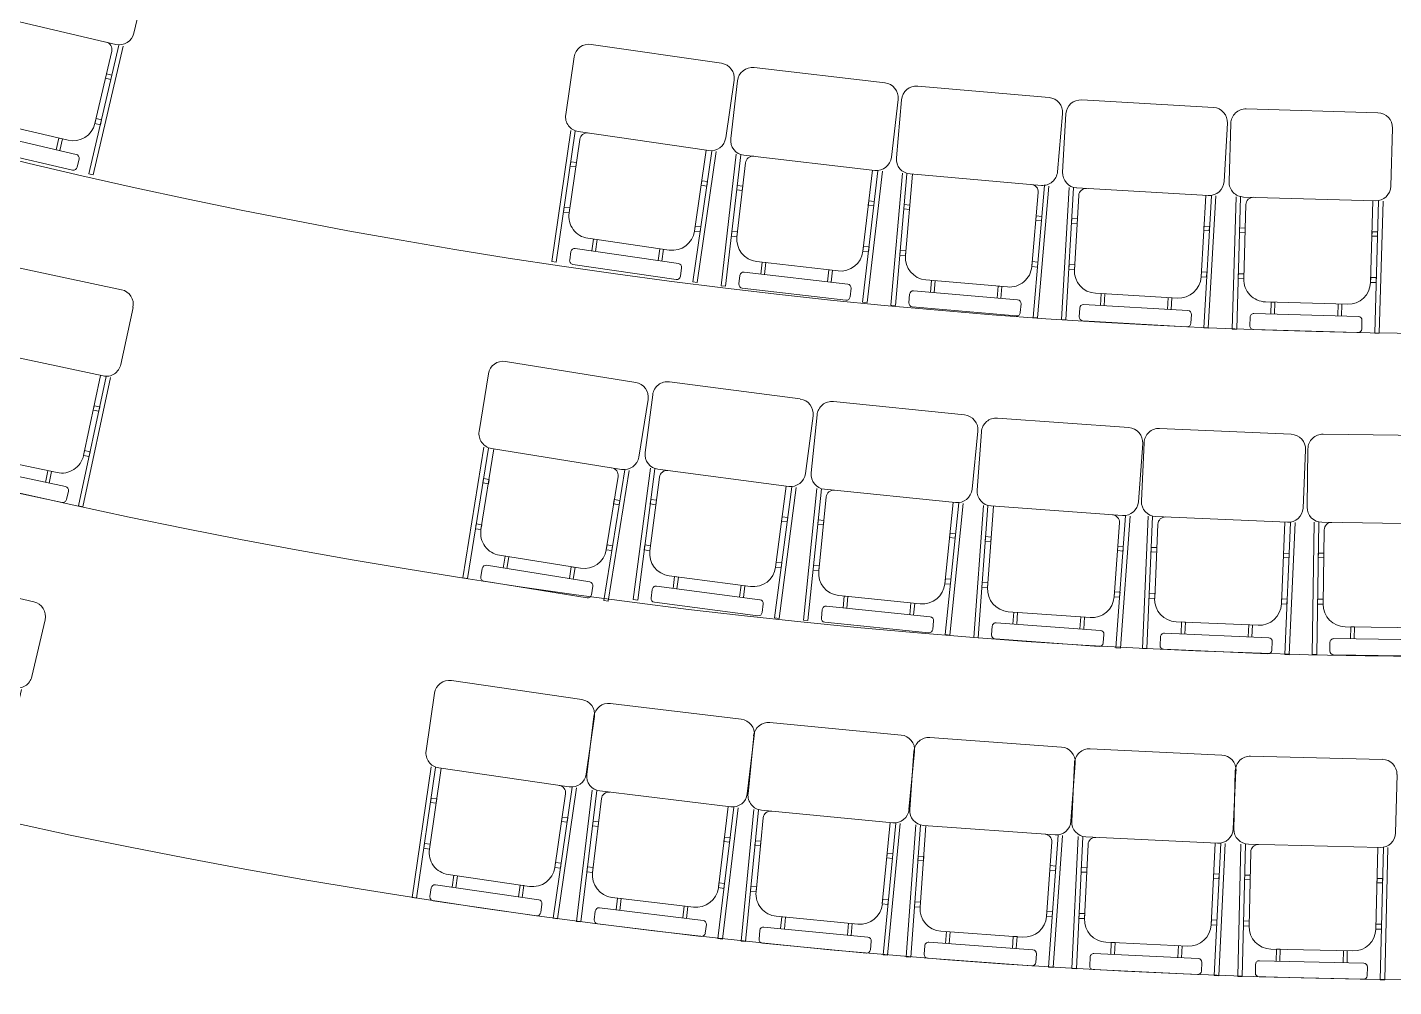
# Model space of a CAD drawing. Header units: millimetres. Extents: x 8275 to 147087, y -297470 to -191881.
# Drawn here: x 40311 to 44958, y -209156 to -205891 of the extents above; entities that cross this region are included whole.
import ezdxf

# ---------------------------------------------------------------- set-up
doc = ezdxf.new("R2010")
doc.units = ezdxf.units.MM
doc.header["$LTSCALE"] = 250
doc.header["$MEASUREMENT"] = 0
doc.layers.add('furniture', color=5, linetype='Continuous', lineweight=15)
doc.layers.add('stairs', color=2, linetype='Continuous', lineweight=5)

# ---------------------------------------------------------------- blocks, each defined once
blk = doc.blocks.new('A$C24EB465D-flat-9-flat-1-flat-35')
at = {"layer": 'furniture', "ltscale": 0.1}
for p, q in [((444.5, -32.4), (-3.7, -19.5)), ((-55.9, -68.8), (-61.6, -267.1)), ((488.1, -283), (493.9, -84.7)), ((-38.2, -318.6), (-51.1, -768.6)), ((-35.9, -769.1), (-22.9, -319.1)), ((-12.3, -319.4), (435.9, -332.3)), ((-4.6, -345), (-11.9, -597.8)), ((427.4, -332.1), (419.4, -610.2)), ((433.4, -782.6), (446.4, -332.6)), ((461.8, -333), (448.8, -783)), ((-26.3, -439.4), (-25.9, -424.4)), ((-7.3, -439.9), (-26.3, -439.4)), ((-6.9, -424.9), (-25.9, -424.4)), ((-7.3, -439.9), (-6.9, -424.9)), ((423.9, -452.4), (424.4, -437.4)), ((423.9, -452.4), (443, -452.9)), ((424.4, -437.4), (443.4, -437.9)), ((443, -452.9), (443.4, -437.9)), ((-30.9, -597.2), (-30.4, -580.2)), ((-11.9, -597.8), (-30.9, -597.2)), ((-11.4, -580.8), (-30.4, -580.2)), ((-11.9, -597.8), (-11.4, -580.8)), ((419.4, -610.2), (419.9, -593.2)), ((419.9, -593.2), (438.9, -593.8)), ((438.4, -610.8), (438.9, -593.8)), ((419.4, -610.2), (438.4, -610.8)), ((62.1, -676.1), (341, -684.2)), ((81.1, -676.7), (79.9, -717.3)), ((81.1, -676.7), (93.9, -677.1)), ((93.9, -677.1), (92.7, -717.7)), ((309.2, -683.3), (308.1, -723.9)), ((322, -683.6), (320.8, -724.3)), ((9.8, -728), (8.9, -757.5)), ((22.9, -715.7), (377.9, -725.9)), ((390.2, -739), (389.4, -768.4)), ((-51.1, -768.6), (-35.9, -769.1)), ((21.3, -770.5), (376.3, -780.8)), ((448.8, -783), (433.4, -782.6))]:
    blk.add_line(p, q, dxfattribs=at)
for centre, radius, start, end in [((-5.1, -70.3, 0), 50.8, 88.3471, 178.3471), ((443.1, -83.2, 0), 50.8, 358.3471, 88.3471), ((-10.9, -268.6, 0), 50.8, 178.3471, 268.3471), ((20.8, -345.7, 0), 25.4, 88.3471, 178.3471), ((437.4, -281.5, 0), 50.8, 268.3471, 358.3471), ((64.3, -600, 0), 76.2, 178.3471, 268.3471), ((343.2, -608, 0), 76.2, 268.3471, 358.3471), ((22.5, -728.4, 0), 12.7, 88.3471, 178.3471), ((377.5, -738.6, 0), 12.7, 358.3471, 88.3471), ((21.6, -757.8, 0), 12.7, 178.3471, 268.3471), ((376.7, -768.1, 0), 12.7, 268.3471, 358.3471)]:
    blk.add_arc(centre, radius, start, end, dxfattribs=at)
blk = doc.blocks.new('A$C24EB465D-flat-9-flat-1-flat-36')
at = {"layer": 'furniture', "ltscale": 0.1}
for p, q in [((443.4, -45.2), (-4.2, -19.4)), ((-57.9, -67.2), (-69.3, -265.2)), ((479.8, -297), (491.2, -98.9)), ((-47.3, -317.4), (-73.3, -766.8)), ((-58, -767.7), (-32.1, -318.3)), ((-21.5, -318.9), (426.1, -344.7)), ((-14.5, -344.7), (-29.1, -597.2)), ((417.6, -344.3), (401.6, -622.1)), ((410.7, -794.8), (436.6, -345.4)), ((452, -346.2), (426, -795.7)), ((-39, -438.5), (-38.2, -423.4)), ((-20, -439.6), (-39, -438.5)), ((-19.1, -424.5), (-38.2, -423.4)), ((-20, -439.6), (-19.1, -424.5)), ((410.7, -464.4), (411.5, -449.4)), ((410.7, -464.4), (429.7, -465.5)), ((411.5, -449.4), (430.6, -450.5)), ((429.7, -465.5), (430.6, -450.5)), ((-48.1, -596.1), (-47.1, -579.1)), ((-29.1, -597.2), (-48.1, -596.1)), ((-28.1, -580.2), (-47.1, -579.1)), ((-29.1, -597.2), (-28.1, -580.2)), ((401.6, -622.1), (402.6, -605.1)), ((401.6, -622.1), (420.6, -623.2)), ((402.6, -605.1), (421.6, -606.2)), ((420.6, -623.2), (421.6, -606.2)), ((42.6, -677.7), (321.1, -693.7)), ((61.5, -678.7), (59.1, -719.4)), ((61.5, -678.7), (74.3, -679.5)), ((74.3, -679.5), (71.9, -720.1)), ((289.4, -691.9), (287, -732.5)), ((302.1, -692.7), (299.8, -733.3)), ((-11.2, -728), (-12.9, -757.4)), ((2.2, -716.1), (356.8, -736.6)), ((-73.3, -766.8), (-58, -767.7)), ((-1, -770.8), (353.6, -791.3)), ((368.7, -750), (367, -779.4)), ((426, -795.7), (410.7, -794.8))]:
    blk.add_line(p, q, dxfattribs=at)
for centre, radius, start, end in [((-7.2, -70.1, 0), 50.8, 86.6923, 176.6923), ((440.5, -96, 0), 50.8, 356.6923, 86.6923), ((-18.6, -268.2, 0), 50.8, 176.6923, 266.6923), ((10.8, -346.2, 0), 25.4, 86.6923, 176.6923), ((429, -294, 0), 50.8, 266.6923, 356.6923), ((47, -601.6, 0), 76.2, 176.6923, 266.6923), ((325.5, -617.7, 0), 76.2, 266.6923, 356.6923), ((1.4, -728.7, 0), 12.7, 86.6923, 176.6923), ((356.1, -749.2, 0), 12.7, 356.6923, 86.6923), ((-0.3, -758.1, 0), 12.7, 176.6923, 266.6923), ((354.4, -778.6, 0), 12.7, 266.6923, 356.6923)]:
    blk.add_arc(centre, radius, start, end, dxfattribs=at)
blk = doc.blocks.new('A$C24EB465D-flat-9-flat-1-flat-37')
at = {"layer": 'furniture', "ltscale": 0.1}
for p, q in [((440.1, -70.8), (-5.3, -19.1)), ((-61.7, -63.7), (-84.5, -260.8)), ((461.8, -324.2), (484.7, -127.1)), ((-65.6, -314.1), (-117.5, -761.3)), ((-102.3, -763.1), (-50.4, -315.9)), ((-39.9, -317.1), (405.5, -368.8)), ((-34.4, -343.3), (-63.5, -594.5)), ((364.1, -817.2), (416, -370)), ((397.1, -367.8), (365, -644.2)), ((431.3, -371.8), (379.4, -818.9)), ((-64.3, -435.5), (-62.5, -420.5)), ((-45.3, -437.7), (-64.3, -435.5)), ((-43.6, -422.7), (-62.5, -420.5)), ((-45.3, -437.7), (-43.6, -422.7)), ((383.2, -487.4), (384.9, -472.4)), ((383.2, -487.4), (402.1, -489.6)), ((384.9, -472.4), (403.8, -474.6)), ((402.1, -489.6), (403.8, -474.6)), ((-82.5, -592.3), (-80.5, -575.4)), ((-63.5, -594.5), (-82.5, -592.3)), ((-61.6, -577.6), (-80.5, -575.4)), ((-63.5, -594.5), (-61.6, -577.6)), ((365, -644.2), (366.9, -627.3)), ((365, -644.2), (383.9, -646.4)), ((366.9, -627.3), (385.9, -629.5)), ((383.9, -646.4), (385.9, -629.5)), ((3.4, -679), (280.5, -711.1)), ((22.2, -681.2), (17.5, -721.6)), ((22.2, -681.2), (34.9, -682.6)), ((34.9, -682.6), (30.2, -723)), ((-53.2, -726.1), (-56.6, -755.4)), ((-39.2, -715), (313.7, -755.9)), ((249, -707.5), (244.3, -747.9)), ((261.6, -708.9), (256.9, -749.3)), ((-117.5, -761.3), (-102.3, -763.1)), ((-45.5, -769.5), (307.4, -810.4)), ((324.8, -770), (321.4, -799.3)), ((379.4, -818.9), (364.1, -817.2))]:
    blk.add_line(p, q, dxfattribs=at)
for centre, radius, start, end in [((-11.2, -69.6, 0), 50.8, 83.3827, 173.3827), ((434.2, -121.2, 0), 50.8, 353.3827, 83.3827), ((-34.1, -266.6, 0), 50.8, 173.3827, 263.3827), ((-9.2, -346.2, 0), 25.4, 83.3827, 173.3827), ((411.4, -318.3, 0), 50.8, 263.3827, 353.3827), ((12.2, -603.3, 0), 76.2, 173.3827, 263.3827), ((289.3, -635.4, 0), 76.2, 263.3827, 353.3827), ((-40.6, -727.6, 0), 12.7, 83.3827, 173.3827), ((-44, -756.9, 0), 12.7, 173.3827, 263.3827), ((312.2, -768.5, 0), 12.7, 353.3827, 83.3827), ((308.8, -797.8, 0), 12.7, 263.3827, 353.3827)]:
    blk.add_arc(centre, radius, start, end, dxfattribs=at)
blk = doc.blocks.new('A$C24EB465D-flat-9-flat-1-flat-38')
at = {"layer": 'furniture', "ltscale": 0.1}
for p, q in [((-445.3, 19), (1.4, -19.8)), ((-517.5, -224.9), (-500.3, -27.2)), ((47.6, -74.8), (30.5, -272.4)), ((-497.1, -277.6), (-536.1, -726.1)), ((-520.7, -727.4), (-481.8, -279)), ((-462.8, -280.6), (-486.9, -557.8)), ((-24.5, -318.7), (-471.3, -279.9)), ((-53, -768.1), (-14, -319.6)), ((1.2, -320.9), (-37.8, -769.4)), ((-35.2, -343.2), (-57.1, -595.2)), ((-492.2, -398.9), (-490.9, -383.9)), ((-473.2, -400.5), (-492.2, -398.9)), ((-471.9, -385.6), (-490.9, -383.9)), ((-473.2, -400.5), (-471.9, -385.6)), ((-43.4, -437.9), (-42.1, -422.9)), ((-43.4, -437.9), (-24.5, -439.5)), ((-42.1, -422.9), (-23.2, -424.5)), ((-24.5, -439.5), (-23.2, -424.5)), ((-505.9, -556.2), (-504.4, -539.2)), ((-486.9, -557.8), (-505.9, -556.2)), ((-485.4, -540.9), (-504.4, -539.2)), ((-486.9, -557.8), (-485.4, -540.9)), ((-57.1, -595.2), (-55.6, -578.2)), ((-57.1, -595.2), (-38.1, -596.8)), ((-55.6, -578.2), (-36.6, -579.9)), ((-38.1, -596.8), (-36.6, -579.9)), ((-139.6, -664.5), (-417.5, -640.3)), ((-398.6, -642), (-402.1, -682.5)), ((-385.9, -643.1), (-389.4, -683.6)), ((-472.8, -689.1), (-475.3, -718.5)), ((-105.2, -708.3), (-459, -677.6)), ((-171.2, -661.7), (-174.8, -702.3)), ((-158.5, -662.8), (-171.2, -661.7)), ((-158.5, -662.8), (-162, -703.4)), ((-536.1, -726.1), (-520.7, -727.4)), ((-109.9, -762.9), (-463.8, -732.2)), ((-93.6, -722.1), (-96.2, -751.4)), ((-37.8, -769.4), (-53, -768.1))]:
    blk.add_line(p, q, dxfattribs=at)
for centre, radius, start, end in [((-449.7, -31.6, 0), 50.8, 85.0375, 175.0375), ((-3, -70.4, 0), 50.8, 355.0375, 85.0375), ((-466.9, -229.3, 0), 50.8, 175.0375, 265.0375), ((-20.2, -268, 0), 50.8, 265.0375, 355.0375), ((-60.5, -341, 0), 25.4, 355.0375, 85.0375), ((-411, -564.4, 0), 76.2, 175.0375, 265.0375), ((-133, -588.6, 0), 76.2, 265.0375, 355.0375), ((-460.1, -690.2, 0), 12.7, 85.0375, 175.0375), ((-462.7, -719.6, 0), 12.7, 175.0375, 265.0375), ((-106.3, -721, 0), 12.7, 355.0375, 85.0375), ((-108.8, -750.3, 0), 12.7, 265.0375, 355.0375)]:
    blk.add_arc(centre, radius, start, end, dxfattribs=at)
blk = doc.blocks.new('A$C24EB465D-flat-9-flat-1-flat-40')
at = {"layer": 'furniture', "ltscale": 0.1}
for p, q in [((437.8, -83.5), (-5.9, -18.9)), ((-63.5, -61.9), (-92, -258.2)), ((452.2, -337.4), (480.8, -141.1)), ((-74.6, -312.1), (-139.4, -757.6)), ((-124.3, -759.8), (-59.5, -314.3)), ((-49.1, -315.8), (394.7, -380.4)), ((-44.3, -342.2), (-80.7, -592.4)), ((340.3, -827.4), (405.1, -381.9)), ((386.2, -379.1), (346.2, -654.5)), ((420.3, -384.1), (355.5, -829.6)), ((-76.8, -433.4), (-74.7, -418.5)), ((-58, -436.2), (-76.8, -433.4)), ((-55.8, -421.3), (-74.7, -418.5)), ((-58, -436.2), (-55.8, -421.3)), ((368.9, -498.3), (371.1, -483.4)), ((368.9, -498.3), (387.8, -501)), ((371.1, -483.4), (389.9, -486.1)), ((387.8, -501), (389.9, -486.1)), ((-99.6, -589.7), (-97.1, -572.8)), ((-80.7, -592.4), (-99.6, -589.7)), ((-78.3, -575.6), (-97.1, -572.8)), ((-80.7, -592.4), (-78.3, -575.6)), ((346.2, -654.5), (348.6, -637.7)), ((348.6, -637.7), (367.5, -640.4)), ((365, -657.3), (367.5, -640.4)), ((-16.3, -678.8), (259.8, -719)), ((2.5, -681.5), (-3.4, -721.8)), ((2.5, -681.5), (15.2, -683.4)), ((15.2, -683.4), (9.3, -723.6)), ((346.2, -654.5), (365, -657.3)), ((-74.2, -724.3), (-78.5, -753.4)), ((-59.8, -713.6), (291.7, -764.7)), ((228.4, -714.4), (222.5, -754.6)), ((241, -716.2), (235.1, -756.5)), ((-139.4, -757.6), (-124.3, -759.8)), ((-67.7, -767.8), (283.8, -819)), ((302.4, -779.1), (298.2, -808.2)), ((355.5, -829.6), (340.3, -827.4))]:
    blk.add_line(p, q, dxfattribs=at)
for centre, radius, start, end in [((-13.2, -69.2, 0), 50.8, 81.7239, 171.7239), ((430.5, -133.8, 0), 50.8, 351.7239, 81.7239), ((-41.8, -265.5, 0), 50.8, 171.7239, 261.7239), ((-19.2, -345.8, 0), 25.4, 81.7239, 171.7239), ((402, -330.1, 0), 50.8, 261.7239, 351.7239), ((-5.3, -603.4, 0), 76.2, 171.7239, 261.7239), ((270.8, -643.5, 0), 76.2, 261.7239, 351.7239), ((-61.7, -726.1, 0), 12.7, 81.7239, 171.7239), ((-65.9, -755.3, 0), 12.7, 171.7239, 261.7239), ((289.8, -777.3, 0), 12.7, 351.7239, 81.7239), ((285.6, -806.4, 0), 12.7, 261.7239, 351.7239)]:
    blk.add_arc(centre, radius, start, end, dxfattribs=at)
blk = doc.blocks.new('A$C24EB465D-flat-9-flat-1-flat-41')
at = {"layer": 'furniture', "ltscale": 0.1}
for p, q in [((445, -26.2), (-3.4, -19.5)), ((-54.9, -69.6), (-57.9, -268)), ((492, -276.1), (495, -77.7)), ((-33.7, -319.1), (-40.4, -769.3)), ((-25.1, -769.5), (-18.4, -319.3)), ((-7.9, -319.5), (440.5, -326.2)), ((0.3, -345), (-3.5, -597.9)), ((432, -326), (427.9, -604.3)), ((444.4, -776.4), (451, -326.3)), ((466.4, -326.5), (459.8, -776.7)), ((-20.2, -439.7), (-20, -424.7)), ((-1.1, -440), (-20.2, -439.7)), ((-0.9, -425), (-20, -424.7)), ((-1.1, -440), (-0.9, -425)), ((430.2, -446.4), (430.4, -431.4)), ((430.2, -446.4), (449.3, -446.7)), ((430.4, -431.4), (449.5, -431.7)), ((449.3, -446.7), (449.5, -431.7)), ((-22.5, -597.6), (-22.3, -580.6)), ((-3.5, -597.9), (-22.5, -597.6)), ((-3.2, -580.9), (-22.3, -580.6)), ((-3.5, -597.9), (-3.2, -580.9)), ((427.9, -604.3), (428.1, -587.3)), ((428.1, -587.3), (447.2, -587.6)), ((446.9, -604.6), (447.2, -587.6)), ((427.9, -604.3), (446.9, -604.6)), ((71.6, -675.2), (350.5, -679.3)), ((90.5, -675.5), (89.9, -716.2)), ((90.5, -675.5), (103.3, -675.7)), ((103.3, -675.7), (102.7, -716.4)), ((318.8, -678.9), (318.2, -719.5)), ((331.5, -679.1), (330.9, -719.7)), ((20, -727.8), (19.6, -757.3)), ((32.9, -715.3), (388, -720.6)), ((400.6, -733.5), (400.1, -762.9)), ((-40.4, -769.3), (-25.1, -769.5)), ((32.1, -770.1), (387.2, -775.4)), ((459.8, -776.7), (444.4, -776.4))]:
    blk.add_line(p, q, dxfattribs=at)
for centre, radius, start, end in [((-4.2, -70.3, 0), 50.8, 89.1497, 179.1497), ((444.2, -77, 0), 50.8, 359.1497, 89.1497), ((-7.1, -268.7, 0), 50.8, 179.1497, 269.1497), ((441.3, -275.4, 0), 50.8, 269.1497, 359.1497), ((25.7, -345.4, 0), 25.4, 89.1497, 179.1497), ((72.7, -599, 0), 76.2, 179.1497, 269.1497), ((351.7, -603.2, 0), 76.2, 269.1497, 359.1497), ((32.7, -728, 0), 12.7, 89.1497, 179.1497), ((387.9, -733.3, 0), 12.7, 359.1497, 89.1497), ((32.3, -757.4, 0), 12.7, 179.1497, 269.1497), ((387.4, -762.7, 0), 12.7, 269.1497, 359.1497)]:
    blk.add_arc(centre, radius, start, end, dxfattribs=at)
blk = doc.blocks.new('A$C24EB465D-flat-9-flat-1-flat-42')
at = {"layer": 'furniture', "ltscale": 0.1}
for p, q in [((444, -39), (-4, -19.4)), ((-56.9, -68), (-65.6, -266.2)), ((483.9, -290.2), (492.5, -92)), ((-42.9, -318), (-62.6, -767.8)), ((-47.3, -768.4), (-27.6, -318.7)), ((-17.1, -319.1), (430.9, -338.7)), ((-9.7, -344.9), (-20.7, -597.5)), ((422.4, -338.4), (410.2, -616.4)), ((421.8, -789), (441.4, -339.2)), ((456.8, -339.9), (437.1, -789.6)), ((-32.9, -439), (-32.2, -423.9)), ((-13.8, -439.8), (-32.9, -439)), ((-13.2, -424.8), (-32.2, -423.9)), ((-13.8, -439.8), (-13.2, -424.8)), ((417.1, -458.6), (417.8, -443.6)), ((417.1, -458.6), (436.2, -459.5)), ((417.8, -443.6), (436.8, -444.5)), ((436.2, -459.5), (436.8, -444.5)), ((-39.8, -596.7), (-39, -579.7)), ((-20.7, -597.5), (-39.8, -596.7)), ((-20, -580.5), (-39, -579.7)), ((-20.7, -597.5), (-20, -580.5)), ((410.2, -616.4), (411, -599.4)), ((411, -599.4), (430, -600.2)), ((429.3, -617.2), (430, -600.2)), ((410.2, -616.4), (429.3, -617.2)), ((52.1, -677), (330.8, -689.2)), ((71, -677.8), (69.2, -718.5)), ((71, -677.8), (83.8, -678.4)), ((83.8, -678.4), (82, -719)), ((299, -687.8), (297.3, -728.4)), ((311.8, -688.4), (310, -729)), ((-1, -728.1), (-2.3, -757.5)), ((12.2, -716), (367.1, -731.5)), ((-62.6, -767.8), (-47.3, -768.4)), ((9.8, -770.8), (364.7, -786.3)), ((379.2, -744.7), (377.9, -774.1)), ((437.1, -789.6), (421.8, -789))]:
    blk.add_line(p, q, dxfattribs=at)
for centre, radius, start, end in [((-6.2, -70.2, 0), 50.8, 87.4949, 177.4949), ((441.8, -89.8, 0), 50.8, 357.4949, 87.4949), ((-14.9, -268.4, 0), 50.8, 177.4949, 267.4949), ((15.7, -346, 0), 25.4, 87.4949, 177.4949), ((433.1, -288, 0), 50.8, 267.4949, 357.4949), ((55.4, -600.9, 0), 76.2, 177.4949, 267.4949), ((334.1, -613.1, 0), 76.2, 267.4949, 357.4949), ((11.7, -728.7, 0), 12.7, 87.4949, 177.4949), ((366.5, -744.2, 0), 12.7, 357.4949, 87.4949), ((10.4, -758.1, 0), 12.7, 177.4949, 267.4949), ((365.2, -773.6, 0), 12.7, 267.4949, 357.4949)]:
    blk.add_arc(centre, radius, start, end, dxfattribs=at)
blk = doc.blocks.new('A$C24EB465D-flat-9-flat-1-flat-43')
at = {"layer": 'furniture', "ltscale": 0.1}
for p, q in [((441, -64.6), (-5.1, -19.2)), ((-60.8, -64.6), (-80.9, -261.9)), ((466.3, -317.7), (486.4, -120.3)), ((-61.2, -315), (-106.8, -762.9)), ((-91.6, -764.4), (-46, -316.6)), ((-35.5, -317.6), (410.6, -363.1)), ((-29.6, -343.8), (-55.2, -595.3)), ((402.2, -362.2), (374, -639)), ((375.5, -812), (421.1, -364.1)), ((436.4, -365.7), (390.8, -813.5)), ((-58.2, -436.3), (-56.6, -421.4)), ((-39.2, -438.3), (-58.2, -436.3)), ((-37.7, -423.3), (-56.6, -421.4)), ((-39.2, -438.3), (-37.7, -423.3)), ((390, -482), (391.5, -467)), ((390, -482), (408.9, -483.9)), ((391.5, -467), (410.4, -468.9)), ((408.9, -483.9), (410.4, -468.9)), ((-74.2, -593.4), (-72.4, -576.5)), ((-55.2, -595.3), (-74.2, -593.4)), ((-53.5, -578.4), (-72.4, -576.5)), ((-55.2, -595.3), (-53.5, -578.4)), ((374, -639), (375.7, -622.1)), ((374, -639), (392.9, -641)), ((375.7, -622.1), (394.6, -624)), ((392.9, -641), (394.6, -624)), ((12.9, -678.9), (290.4, -707.1)), ((31.7, -680.8), (27.6, -721.3)), ((31.7, -680.8), (44.5, -682.1)), ((44.5, -682.1), (40.4, -722.6)), ((-43.1, -726.8), (-46, -756.1)), ((-29.1, -715.5), (324.2, -751.5)), ((258.8, -703.9), (254.7, -744.4)), ((271.5, -705.2), (267.4, -745.7)), ((-106.8, -762.9), (-91.6, -764.4)), ((-34.7, -770), (318.7, -806)), ((335.6, -765.4), (332.6, -794.7)), ((390.8, -813.5), (375.5, -812))]:
    blk.add_line(p, q, dxfattribs=at)
for centre, radius, start, end in [((-10.2, -69.7, 0), 50.8, 84.1853, 174.1853), ((435.9, -115.1, 0), 50.8, 354.1853, 84.1853), ((-30.3, -267.1, 0), 50.8, 174.1853, 264.1853), ((-4.3, -346.3, 0), 25.4, 84.1853, 174.1853), ((415.8, -312.5, 0), 50.8, 264.1853, 354.1853), ((20.6, -603.1, 0), 76.2, 174.1853, 264.1853), ((298.2, -631.3, 0), 76.2, 264.1853, 354.1853), ((-30.4, -728.1, 0), 12.7, 84.1853, 174.1853), ((-33.4, -757.4, 0), 12.7, 174.1853, 264.1853), ((322.9, -764.1, 0), 12.7, 354.1853, 84.1853), ((320, -793.4, 0), 12.7, 264.1853, 354.1853)]:
    blk.add_arc(centre, radius, start, end, dxfattribs=at)
blk = doc.blocks.new('A$C24EB465D-flat-9-flat-1-flat-44')
at = {"layer": 'furniture', "ltscale": 0.1}
for p, q in [((-445.5, 12.8), (1.7, -19.8)), ((-514.3, -232.1), (-499.9, -34.2)), ((48.7, -74.1), (34.3, -272)), ((-493.2, -284.6), (-525.8, -733.6)), ((-510.5, -734.7), (-477.8, -285.7)), ((-458.8, -287.1), (-479, -564.6)), ((-20.1, -319), (-467.3, -286.4)), ((-42.2, -768.7), (-9.6, -319.7)), ((5.7, -320.8), (-27, -769.8)), ((-30.4, -343.7), (-48.7, -595.9)), ((-486.6, -405.7), (-485.5, -390.8)), ((-467.6, -407.1), (-486.6, -405.7)), ((-466.5, -392.1), (-485.5, -390.8)), ((-467.6, -407.1), (-466.5, -392.1)), ((-37.3, -438.4), (-36.2, -423.4)), ((-37.3, -438.4), (-18.3, -439.8)), ((-36.2, -423.4), (-17.2, -424.8)), ((-18.3, -439.8), (-17.2, -424.8)), ((-498, -563.2), (-496.8, -546.3)), ((-477.8, -547.6), (-496.8, -546.3)), ((-479, -564.6), (-477.8, -547.6)), ((-479, -564.6), (-498, -563.2)), ((-48.7, -595.9), (-47.5, -578.9)), ((-48.7, -595.9), (-29.7, -597.3)), ((-47.5, -578.9), (-28.5, -580.3)), ((-29.7, -597.3), (-28.5, -580.3)), ((-130.3, -666.4), (-408.5, -646.1)), ((-389.6, -647.5), (-392.5, -688.1)), ((-376.9, -648.4), (-379.8, -689)), ((-463.1, -695.7), (-465.2, -725.1)), ((-95.2, -709.7), (-449.5, -683.9)), ((-162, -664.1), (-164.9, -704.6)), ((-149.2, -665), (-162, -664.1)), ((-149.2, -665), (-152.1, -705.6)), ((-525.8, -733.6), (-510.5, -734.7)), ((-99.2, -764.4), (-453.5, -738.6)), ((-83.5, -723.3), (-85.6, -752.7)), ((-27, -769.8), (-42.2, -768.7))]:
    blk.add_line(p, q, dxfattribs=at)
for centre, radius, start, end in [((-449.2, -37.9, 0), 50.8, 85.8401, 175.8401), ((-2, -70.4, 0), 50.8, 355.8401, 85.8401), ((-463.6, -235.8, 0), 50.8, 175.8401, 265.8401), ((-16.4, -268.3, 0), 50.8, 265.8401, 355.8401), ((-55.7, -341.8, 0), 25.4, 355.8401, 85.8401), ((-403, -570.1, 0), 76.2, 175.8401, 265.8401), ((-124.7, -590.4, 0), 76.2, 265.8401, 355.8401), ((-450.4, -696.6, 0), 12.7, 85.8401, 175.8401), ((-452.5, -726, 0), 12.7, 175.8401, 265.8401), ((-96.1, -722.4, 0), 12.7, 355.8401, 85.8401), ((-98.3, -751.7, 0), 12.7, 265.8401, 355.8401)]:
    blk.add_arc(centre, radius, start, end, dxfattribs=at)
blk = doc.blocks.new('A$C24EB465D-flat-9-flat-1-flat-45')
at = {"layer": 'furniture', "ltscale": 0.1}
for p, q in [((439, -77.3), (-5.6, -19)), ((-62.6, -62.8), (-88.4, -259.5)), ((456.9, -331), (482.7, -134.3)), ((-70.3, -313.1), (-128.8, -759.5)), ((-113.7, -761.5), (-55.1, -315.1)), ((-44.6, -316.5), (399.9, -374.8)), ((-39.5, -342.8), (-72.4, -593.5)), ((351.8, -822.5), (410.4, -376.2)), ((391.5, -373.7), (355.3, -649.6)), ((425.7, -378.2), (367.1, -824.5)), ((-70.8, -434.5), (-68.8, -419.6)), ((-51.9, -436.9), (-70.8, -434.5)), ((-49.9, -422), (-68.8, -419.6)), ((-51.9, -436.9), (-49.9, -422)), ((375.9, -493), (377.8, -478.1)), ((375.9, -493), (394.7, -495.5)), ((377.8, -478.1), (396.7, -480.6)), ((394.7, -495.5), (396.7, -480.6)), ((-91.3, -591), (-89.1, -574.1)), ((-72.4, -593.5), (-91.3, -591)), ((-70.2, -576.6), (-89.1, -574.1)), ((-72.4, -593.5), (-70.2, -576.6)), ((355.3, -649.6), (357.5, -632.7)), ((355.3, -649.6), (374.2, -652.1)), ((357.5, -632.7), (376.4, -635.2)), ((374.2, -652.1), (376.4, -635.2)), ((-6.8, -679), (269.9, -715.2)), ((12, -681.4), (6.7, -721.8)), ((12, -681.4), (24.7, -683.1)), ((24.7, -683.1), (19.4, -723.4)), ((-64.1, -725.3), (-67.9, -754.5)), ((-49.8, -714.3), (302.3, -760.5)), ((238.4, -711.1), (233.1, -751.4)), ((251, -712.8), (245.7, -753.1)), ((-128.8, -759.5), (-113.7, -761.5)), ((-57, -768.7), (295.2, -814.9)), ((313.3, -774.8), (309.5, -804)), ((367.1, -824.5), (351.8, -822.5))]:
    blk.add_line(p, q, dxfattribs=at)
for centre, radius, start, end in [((-12.2, -69.4, 0), 50.8, 82.5265, 172.5265), ((432.4, -127.7, 0), 50.8, 352.5265, 82.5265), ((-38, -266.1, 0), 50.8, 172.5265, 262.5265), ((-14.3, -346.1, 0), 25.4, 82.5265, 172.5265), ((406.5, -324.4, 0), 50.8, 262.5265, 352.5265), ((3.1, -603.4, 0), 76.2, 172.5265, 262.5265), ((279.8, -639.7, 0), 76.2, 262.5265, 352.5265), ((-51.5, -726.9, 0), 12.7, 82.5265, 172.5265), ((-55.3, -756.1, 0), 12.7, 172.5265, 262.5265), ((300.7, -773.1, 0), 12.7, 352.5265, 82.5265), ((296.9, -802.3, 0), 12.7, 262.5265, 352.5265)]:
    blk.add_arc(centre, radius, start, end, dxfattribs=at)
blk = doc.blocks.new('A$C24EB465D-flat-9-flat-1-flat-46')
at = {"layer": 'furniture', "ltscale": 0.1}
for p, q in [((-442.8, 51.3), (0, -19.8)), ((-532.5, -186.6), (-501, 9.2)), ((42.1, -78.1), (10.6, -273.9)), ((-516, -240.7), (-587.4, -685.2)), ((-572.2, -687.7), (-500.8, -243.2)), ((-482, -246.2), (-526.1, -521)), ((-47.7, -316), (-490.4, -244.9)), ((-108.7, -762.2), (-37.2, -317.7)), ((-22.1, -320.1), (-93.6, -764.6)), ((-519.9, -362), (-517.5, -347.2)), ((-501.1, -365.1), (-519.9, -362)), ((-498.7, -350.2), (-517.5, -347.2)), ((-501.1, -365.1), (-498.7, -350.2)), ((-60.1, -339.8), (-100.2, -589.4)), ((-75.2, -433.5), (-72.8, -418.7)), ((-75.2, -433.5), (-56.3, -436.6)), ((-72.8, -418.7), (-54, -421.7)), ((-56.3, -436.6), (-54, -421.7)), ((-545, -517.9), (-542.3, -501.1)), ((-523.4, -504.2), (-542.3, -501.1)), ((-526.1, -521), (-523.4, -504.2)), ((-526.1, -521), (-545, -517.9)), ((-100.2, -589.4), (-97.5, -572.6)), ((-100.2, -589.4), (-81.4, -592.5)), ((-97.5, -572.6), (-78.7, -575.7)), ((-81.4, -592.5), (-78.7, -575.7)), ((-156.4, -698.8), (-507.1, -642.4)), ((-187.5, -652.6), (-463, -608.3)), ((-444.2, -611.3), (-450.7, -651.5)), ((-431.6, -613.3), (-438.1, -653.5)), ((-218.9, -647.5), (-225.4, -687.7)), ((-206.3, -649.6), (-218.9, -647.5)), ((-206.3, -649.6), (-212.7, -689.7)), ((-587.4, -685.2), (-572.2, -687.7)), ((-521.6, -652.9), (-526.3, -682)), ((-165.1, -752.9), (-515.8, -696.6)), ((-145.9, -713.3), (-150.5, -742.4)), ((-93.6, -764.6), (-108.7, -762.2))]:
    blk.add_line(p, q, dxfattribs=at)
for centre, radius, start, end in [((-450.8, 1.2, 0), 50.8, 80.8678, 170.8678), ((-8.1, -70, 0), 50.8, 350.8678, 80.8678), ((-482.3, -194.7, 0), 50.8, 170.8678, 260.8678), ((-39.6, -265.9, 0), 50.8, 260.8678, 350.8678), ((-85.2, -335.7, 0), 25.4, 350.8678, 80.8678), ((-450.9, -533.1, 0), 76.2, 170.8678, 260.8678), ((-175.4, -577.3, 0), 76.2, 260.8678, 350.8678), ((-509.1, -654.9, 0), 12.7, 80.8678, 170.8678), ((-513.8, -684, 0), 12.7, 170.8678, 260.8678), ((-163.1, -740.4, 0), 12.7, 260.8678, 350.8678), ((-158.4, -711.3, 0), 12.7, 350.8678, 80.8678)]:
    blk.add_arc(centre, radius, start, end, dxfattribs=at)
blk = doc.blocks.new('A$C24EB465D-flat-9-flat-1-flat-60')
at = {"layer": 'furniture', "ltscale": 0.1}
for p, q in [((444.7, -30.3), (-3.6, -19.5)), ((-55.6, -69.1), (-60.3, -267.4)), ((489.5, -280.6), (494.3, -82.3)), ((-36.6, -318.8), (-47.4, -768.9)), ((-32.1, -769.2), (-21.3, -319.2)), ((-10.8, -319.4), (437.5, -330.2)), ((-2.9, -345), (-8.9, -597.8)), ((429, -330), (422.3, -608.2)), ((437.3, -780.5), (448.1, -330.4)), ((463.4, -330.8), (452.7, -780.8)), ((-24.2, -439.5), (-23.8, -424.5)), ((-5.2, -440), (-24.2, -439.5)), ((-4.8, -424.9), (-23.8, -424.5)), ((-5.2, -440), (-4.8, -424.9)), ((426.1, -450.3), (426.5, -435.3)), ((426.1, -450.3), (445.2, -450.8)), ((426.5, -435.3), (445.5, -435.7)), ((445.2, -450.8), (445.5, -435.7)), ((-28, -597.4), (-27.6, -580.4)), ((-8.9, -597.8), (-28, -597.4)), ((-8.5, -580.8), (-27.6, -580.4)), ((-8.9, -597.8), (-8.5, -580.8)), ((422.3, -608.2), (422.7, -591.2)), ((422.7, -591.2), (441.8, -591.6)), ((441.4, -608.6), (441.8, -591.6)), ((422.3, -608.2), (441.4, -608.6)), ((65.4, -675.8), (344.3, -682.5)), ((84.4, -676.3), (83.4, -717)), ((84.4, -676.3), (97.2, -676.6)), ((97.2, -676.6), (96.2, -717.3)), ((312.6, -681.8), (311.6, -722.4)), ((325.3, -682.1), (324.3, -722.7)), ((13.4, -728), (12.6, -757.4)), ((26.4, -715.6), (381.4, -724.1)), ((393.8, -737.1), (393.1, -766.5)), ((-47.4, -768.9), (-32.1, -769.2)), ((25, -770.4), (380.1, -778.9)), ((452.7, -780.8), (437.3, -780.5))]:
    blk.add_line(p, q, dxfattribs=at)
for centre, radius, start, end in [((-4.8, -70.3, 0), 50.8, 88.6269, 178.6269), ((443.5, -81, 0), 50.8, 358.6269, 88.6269), ((-9.5, -268.6, 0), 50.8, 178.6269, 268.6269), ((22.5, -345.6, 0), 25.4, 88.6269, 178.6269), ((438.7, -279.4, 0), 50.8, 268.6269, 358.6269), ((67.2, -599.7, 0), 76.2, 178.6269, 268.6269), ((346.2, -606.3, 0), 76.2, 268.6269, 358.6269), ((26, -728.3, 0), 12.7, 88.6269, 178.6269), ((381.1, -736.8, 0), 12.7, 358.6269, 88.6269), ((25.3, -757.7, 0), 12.7, 178.6269, 268.6269), ((380.4, -766.2, 0), 12.7, 268.6269, 358.6269)]:
    blk.add_arc(centre, radius, start, end, dxfattribs=at)
blk = doc.blocks.new('A$C24EB465D-flat-9-flat-1-flat-61')
at = {"layer": 'furniture', "ltscale": 0.1}
for p, q in [((443.8, -41), (-4, -19.4)), ((-57.2, -67.7), (-66.8, -265.9)), ((482.6, -292.3), (492.1, -94.2)), ((-44.3, -317.8), (-65.9, -767.5)), ((-50.7, -768.2), (-29, -318.6)), ((-18.5, -319.1), (429.4, -340.6)), ((-11.2, -344.8), (-23.4, -597.4)), ((420.9, -340.2), (407.5, -618.2)), ((418.3, -790.8), (440, -341.1)), ((455.3, -341.9), (433.7, -791.5)), ((-34.8, -438.8), (-34.1, -423.8)), ((-15.8, -439.7), (-34.8, -438.8)), ((-15, -424.7), (-34.1, -423.8)), ((-15.8, -439.7), (-15, -424.7)), ((415.1, -460.5), (415.9, -445.4)), ((415.1, -460.5), (434.2, -461.4)), ((415.9, -445.4), (434.9, -446.4)), ((434.2, -461.4), (434.9, -446.4)), ((-42.4, -596.5), (-41.6, -579.5)), ((-23.4, -597.4), (-42.4, -596.5)), ((-22.5, -580.4), (-41.6, -579.5)), ((-23.4, -597.4), (-22.5, -580.4)), ((407.5, -618.2), (408.4, -601.2)), ((408.4, -601.2), (427.4, -602.1)), ((426.6, -619.1), (427.4, -602.1)), ((407.5, -618.2), (426.6, -619.1)), ((49.1, -677.2), (327.8, -690.6)), ((68, -678.1), (66.1, -718.8)), ((68, -678.1), (80.8, -678.7)), ((80.8, -678.7), (78.9, -719.4)), ((296, -689.1), (294.1, -729.7)), ((308.8, -689.7), (306.8, -730.3)), ((-4.2, -728.1), (-5.6, -757.5)), ((9.1, -716), (363.9, -733.1)), ((-65.9, -767.5), (-50.7, -768.2)), ((6.4, -770.8), (361.2, -787.9)), ((375.9, -746.4), (374.5, -775.8)), ((433.7, -791.5), (418.3, -790.8))]:
    blk.add_line(p, q, dxfattribs=at)
for centre, radius, start, end in [((-6.5, -70.2, 0), 50.8, 87.2443, 177.2443), ((441.4, -91.7, 0), 50.8, 357.2443, 87.2443), ((-16, -268.3, 0), 50.8, 177.2443, 267.2443), ((14.2, -346.1, 0), 25.4, 87.2443, 177.2443), ((431.9, -289.9, 0), 50.8, 267.2443, 357.2443), ((52.8, -601.1, 0), 76.2, 177.2443, 267.2443), ((331.4, -614.5, 0), 76.2, 267.2443, 357.2443), ((8.5, -728.7, 0), 12.7, 87.2443, 177.2443), ((363.3, -745.8, 0), 12.7, 357.2443, 87.2443), ((7.1, -758.1, 0), 12.7, 177.2443, 267.2443), ((361.8, -775.2, 0), 12.7, 267.2443, 357.2443)]:
    blk.add_arc(centre, radius, start, end, dxfattribs=at)
blk = doc.blocks.new('A$C24EB465D-flat-9-flat-1-flat-62')
at = {"layer": 'furniture', "ltscale": 0.1}
for p, q in [((441.3, -62.3), (-5, -19.2)), ((-60.4, -64.9), (-79.5, -262.4)), ((467.9, -315.3), (487, -117.8)), ((-59.6, -315.3), (-102.9, -763.4)), ((-87.7, -764.9), (-44.3, -316.8)), ((-33.8, -317.8), (412.5, -360.9)), ((-27.8, -343.9), (-52.2, -595.6)), ((404, -360.1), (377.2, -637.1)), ((379.7, -810.1), (423, -362)), ((438.3, -363.4), (395, -811.5)), ((-55.9, -436.6), (-54.5, -421.7)), ((-37, -438.5), (-55.9, -436.6)), ((-35.5, -423.5), (-54.5, -421.7)), ((-37, -438.5), (-35.5, -423.5)), ((392.4, -480), (393.9, -465)), ((392.4, -480), (411.4, -481.8)), ((393.9, -465), (412.8, -466.8)), ((411.4, -481.8), (412.8, -466.8)), ((-71.1, -593.8), (-69.5, -576.8)), ((-52.2, -595.6), (-71.1, -593.8)), ((-50.5, -578.7), (-69.5, -576.8)), ((-52.2, -595.6), (-50.5, -578.7)), ((377.2, -637.1), (378.9, -620.2)), ((377.2, -637.1), (396.2, -638.9)), ((378.9, -620.2), (397.8, -622)), ((396.2, -638.9), (397.8, -622)), ((16.4, -678.8), (294.1, -705.6)), ((35.2, -680.6), (31.3, -721.1)), ((35.2, -680.6), (48, -681.8)), ((48, -681.8), (44.1, -722.3)), ((-39.3, -727), (-42.2, -756.3)), ((-25.5, -715.6), (328.1, -749.8)), ((262.4, -702.6), (258.5, -743.1)), ((275.1, -703.8), (271.2, -744.3)), ((-102.9, -763.4), (-87.7, -764.9)), ((-30.7, -770.2), (322.8, -804.4)), ((339.5, -763.7), (336.7, -793)), ((395, -811.5), (379.7, -810.1))]:
    blk.add_line(p, q, dxfattribs=at)
for centre, radius, start, end in [((-9.9, -69.8, 0), 50.8, 84.4793, 174.4793), ((436.5, -112.9, 0), 50.8, 354.4793, 84.4793), ((-29, -267.2, 0), 50.8, 174.4793, 264.4793), ((-2.5, -346.3, 0), 25.4, 84.4793, 174.4793), ((417.4, -310.4, 0), 50.8, 264.4793, 354.4793), ((23.7, -602.9, 0), 76.2, 174.4793, 264.4793), ((301.4, -629.8, 0), 76.2, 264.4793, 354.4793), ((-26.7, -728.3, 0), 12.7, 84.4793, 174.4793), ((-29.5, -757.6, 0), 12.7, 174.4793, 264.4793), ((326.9, -762.4, 0), 12.7, 354.4793, 84.4793), ((324, -791.7, 0), 12.7, 264.4793, 354.4793)]:
    blk.add_arc(centre, radius, start, end, dxfattribs=at)
blk = doc.blocks.new('A$C24EB465D-flat-9-flat-1-flat-63')
at = {"layer": 'furniture', "ltscale": 0.1}
for p, q in [((-445.5, 12.7), (1.7, -19.8)), ((-514.2, -232.2), (-499.9, -34.3)), ((48.7, -74.1), (34.3, -272)), ((-493.1, -284.7), (-525.7, -733.6)), ((-510.3, -734.8), (-477.8, -285.8)), ((-458.8, -287.1), (-478.9, -564.7)), ((-20, -319), (-467.2, -286.5)), ((-42.1, -768.7), (-9.5, -319.7)), ((5.7, -320.8), (-26.8, -769.8)), ((-30.3, -343.7), (-48.6, -595.9)), ((-486.5, -405.8), (-485.4, -390.8)), ((-467.5, -407.2), (-486.5, -405.8)), ((-466.4, -392.2), (-485.4, -390.8)), ((-467.5, -407.2), (-466.4, -392.2)), ((-37.2, -438.4), (-36.1, -423.4)), ((-37.2, -438.4), (-18.2, -439.8)), ((-36.1, -423.4), (-17.1, -424.8)), ((-18.2, -439.8), (-17.1, -424.8)), ((-497.9, -563.3), (-496.7, -546.3)), ((-477.7, -547.7), (-496.7, -546.3)), ((-478.9, -564.7), (-477.7, -547.7)), ((-478.9, -564.7), (-497.9, -563.3)), ((-48.6, -595.9), (-47.4, -578.9)), ((-48.6, -595.9), (-29.6, -597.3)), ((-47.4, -578.9), (-28.4, -580.3)), ((-29.6, -597.3), (-28.4, -580.3)), ((-130.2, -666.4), (-408.4, -646.2)), ((-389.4, -647.6), (-392.4, -688.2)), ((-376.7, -648.5), (-379.7, -689.1)), ((-463, -695.8), (-465.1, -725.1)), ((-95.1, -709.7), (-449.4, -684)), ((-161.8, -664.1), (-164.8, -704.7)), ((-149.1, -665), (-161.8, -664.1)), ((-149.1, -665), (-152, -705.6)), ((-525.7, -733.6), (-510.3, -734.8)), ((-99.1, -764.4), (-453.3, -738.7)), ((-83.3, -723.3), (-85.5, -752.7)), ((-26.8, -769.8), (-42.1, -768.7))]:
    blk.add_line(p, q, dxfattribs=at)
for centre, radius, start, end in [((-449.2, -38, 0), 50.8, 85.8504, 175.8504), ((-2, -70.4, 0), 50.8, 355.8504, 85.8504), ((-463.6, -235.9, 0), 50.8, 175.8504, 265.8504), ((-16.3, -268.3, 0), 50.8, 265.8504, 355.8504), ((-55.7, -341.9, 0), 25.4, 355.8504, 85.8504), ((-402.9, -570.2, 0), 76.2, 175.8504, 265.8504), ((-124.6, -590.4, 0), 76.2, 265.8504, 355.8504), ((-450.3, -696.7, 0), 12.7, 85.8504, 175.8504), ((-452.4, -726.1, 0), 12.7, 175.8504, 265.8504), ((-96, -722.4, 0), 12.7, 355.8504, 85.8504), ((-98.1, -751.8, 0), 12.7, 265.8504, 355.8504)]:
    blk.add_arc(centre, radius, start, end, dxfattribs=at)
blk = doc.blocks.new('A$C24EB465D-flat-9-flat-1-flat-64')
at = {"layer": 'furniture', "ltscale": 0.1}
for p, q in [((-529.7, -194.4), (-501.1, 1.9)), ((-443.5, 44.9), (0.2, -19.8)), ((43.2, -77.4), (14.6, -273.8)), ((-512.4, -248.2), (-577.4, -693.7)), ((-562.2, -695.9), (-497.2, -250.5)), ((-478.3, -253.2), (-518.5, -528.6)), ((-43, -316.7), (-486.7, -252)), ((-97.6, -763.7), (-32.6, -318.2)), ((-17.5, -320.4), (-82.4, -765.9)), ((-514.6, -369.6), (-512.4, -354.7)), ((-495.7, -372.3), (-514.6, -369.6)), ((-493.5, -357.5), (-512.4, -354.7)), ((-495.7, -372.3), (-493.5, -357.5)), ((-55.1, -340.6), (-91.6, -590.8)), ((-68.8, -434.6), (-66.7, -419.7)), ((-68.8, -434.6), (-50, -437.3)), ((-66.7, -419.7), (-47.8, -422.5)), ((-50, -437.3), (-47.8, -422.5)), ((-537.3, -525.8), (-534.9, -509)), ((-516, -511.7), (-534.9, -509)), ((-518.5, -528.6), (-537.3, -525.8)), ((-518.5, -528.6), (-516, -511.7)), ((-91.6, -590.8), (-89.2, -574)), ((-91.6, -590.8), (-72.8, -593.6)), ((-89.2, -574), (-70.3, -576.7)), ((-72.8, -593.6), (-70.3, -576.7)), ((-146.2, -701), (-497.7, -649.7)), ((-178, -655.2), (-454.1, -615)), ((-435.3, -617.7), (-441.1, -658)), ((-422.7, -619.6), (-428.5, -659.8)), ((-577.4, -693.7), (-562.2, -695.9)), ((-512.1, -660.5), (-516.3, -689.6)), ((-209.4, -650.7), (-215.3, -690.9)), ((-196.8, -652.5), (-209.4, -650.7)), ((-196.8, -652.5), (-202.6, -692.8)), ((-154.1, -755.3), (-505.6, -704)), ((-135.4, -715.4), (-139.7, -744.5)), ((-82.4, -765.9), (-97.6, -763.7))]:
    blk.add_line(p, q, dxfattribs=at)
for centre, radius, start, end in [((-450.8, -5.4, 0), 50.8, 81.7029, 171.7029), ((-7.1, -70.1, 0), 50.8, 351.7029, 81.7029), ((-479.4, -201.7, 0), 50.8, 171.7029, 261.7029), ((-35.7, -266.4, 0), 50.8, 261.7029, 351.7029), ((-80.3, -336.9, 0), 25.4, 351.7029, 81.7029), ((-443.1, -539.6, 0), 76.2, 171.7029, 261.7029), ((-167, -579.8, 0), 76.2, 261.7029, 351.7029), ((-499.5, -662.3, 0), 12.7, 81.7029, 171.7029), ((-503.7, -691.4, 0), 12.7, 171.7029, 261.7029), ((-148, -713.6, 0), 12.7, 351.7029, 81.7029), ((-152.3, -742.7, 0), 12.7, 261.7029, 351.7029)]:
    blk.add_arc(centre, radius, start, end, dxfattribs=at)
blk = doc.blocks.new('A$C24EB465D-flat-9-flat-1-flat-65')
at = {"layer": 'furniture', "ltscale": 0.1}
for p, q in [((439.7, -73), (-5.4, -19.1)), ((-62, -63.4), (-85.8, -260.4)), ((460.2, -326.5), (484, -129.5)), ((-67.1, -313.8), (-121.3, -760.7)), ((-106.1, -762.5), (-52, -315.6)), ((-41.5, -316.9), (403.7, -370.8)), ((-36.1, -343.1), (-66.5, -594.2)), ((395.2, -369.8), (361.8, -646)), ((360, -819), (414.1, -372.1)), ((429.4, -373.9), (375.3, -820.8)), ((-66.4, -435.1), (-64.6, -420.2)), ((-47.5, -437.4), (-66.4, -435.1)), ((-45.7, -422.5), (-64.6, -420.2)), ((-47.5, -437.4), (-45.7, -422.5)), ((380.7, -489.3), (382.6, -474.4)), ((380.7, -489.3), (399.7, -491.6)), ((382.6, -474.4), (401.5, -476.6)), ((399.7, -491.6), (401.5, -476.6)), ((-85.4, -591.9), (-83.4, -575)), ((-66.5, -594.2), (-85.4, -591.9)), ((-64.5, -577.3), (-83.4, -575)), ((-66.5, -594.2), (-64.5, -577.3)), ((361.8, -646), (363.8, -629.1)), ((361.8, -646), (380.7, -648.3)), ((363.8, -629.1), (382.7, -631.4)), ((380.7, -648.3), (382.7, -631.4)), ((0, -679), (277, -712.5)), ((18.8, -681.3), (13.9, -721.7)), ((18.8, -681.3), (31.5, -682.8)), ((31.5, -682.8), (26.6, -723.2)), ((-56.9, -725.9), (-60.4, -755.1)), ((-42.7, -714.8), (309.9, -757.5)), ((245.4, -708.7), (240.5, -749.1)), ((258.1, -710.2), (253.2, -750.6)), ((-121.3, -760.7), (-106.1, -762.5)), ((-49.3, -769.2), (303.3, -811.9)), ((321, -771.6), (317.4, -800.8)), ((375.3, -820.8), (360, -819))]:
    blk.add_line(p, q, dxfattribs=at)
for centre, radius, start, end in [((-11.5, -69.5, 0), 50.8, 83.0967, 173.0967), ((433.6, -123.4, 0), 50.8, 353.0967, 83.0967), ((-35.4, -266.5, 0), 50.8, 173.0967, 263.0967), ((-10.9, -346.2, 0), 25.4, 83.0967, 173.0967), ((409.8, -320.4, 0), 50.8, 263.0967, 353.0967), ((9.1, -603.3, 0), 76.2, 173.0967, 263.0967), ((286.1, -636.9, 0), 76.2, 263.0967, 353.0967), ((-44.3, -727.4, 0), 12.7, 83.0967, 173.0967), ((-47.8, -756.6, 0), 12.7, 173.0967, 263.0967), ((308.4, -770.1, 0), 12.7, 353.0967, 83.0967), ((304.8, -799.3, 0), 12.7, 263.0967, 353.0967)]:
    blk.add_arc(centre, radius, start, end, dxfattribs=at)
blk = doc.blocks.new('A$C24EB465D-flat-9-flat-1-flat-221')
at = {"layer": 'furniture', "ltscale": 0.1}
for p, q in [((-438.1, 81.8), (-1.4, -19.8)), ((-544.1, -149.4), (-499.1, 43.9)), ((36.6, -80.8), (-8.4, -274)), ((-531.4, -204.5), (-633.4, -642.9)), ((-618.4, -646.4), (-516.4, -208)), ((-497.9, -212.3), (-560.9, -483.3)), ((-69.4, -312), (-506.1, -210.4)), ((-543.7, -325.2), (-540.3, -310.6)), ((-525.1, -329.5), (-543.7, -325.2)), ((-521.7, -314.9), (-540.3, -310.6)), ((-525.1, -329.5), (-521.7, -314.9)), ((-161.1, -752.8), (-59.1, -314.4)), ((-44.2, -317.8), (-146.3, -756.3)), ((-83.4, -334.8), (-140.7, -581.1)), ((-105, -427.3), (-101.6, -412.7)), ((-101.6, -412.7), (-83, -417)), ((-86.4, -431.6), (-83, -417)), ((-579.5, -479), (-575.6, -462.4)), ((-557.1, -466.8), (-575.6, -462.4)), ((-105, -427.3), (-86.4, -431.6)), ((-560.9, -483.3), (-579.5, -479)), ((-560.9, -483.3), (-557.1, -466.8)), ((-232.2, -638), (-504, -574.8)), ((-485.4, -579.1), (-494.7, -618.7)), ((-473, -582), (-482.2, -621.6)), ((-140.7, -581.1), (-136.9, -564.5)), ((-140.7, -581.1), (-122.2, -585.4)), ((-136.9, -564.5), (-118.3, -568.8)), ((-122.2, -585.4), (-118.3, -568.8)), ((-633.4, -642.9), (-618.4, -646.4)), ((-565.5, -615.3), (-572.2, -644)), ((-204.3, -686.3), (-550.3, -605.8)), ((-263.2, -630.8), (-272.4, -670.5)), ((-250.7, -633.7), (-263.2, -630.8)), ((-250.7, -633.7), (-259.9, -673.4)), ((-216.8, -739.7), (-562.7, -659.2)), ((-194.8, -701.5), (-201.5, -730.2)), ((-146.3, -756.3), (-161.1, -752.8))]:
    blk.add_line(p, q, dxfattribs=at)
for centre, radius, start, end in [((-449.7, 32.4, 0), 50.8, 76.9018, 166.9018), ((-12.9, -69.3, 0), 50.8, 346.9018, 76.9018), ((-494.6, -160.9, 0), 50.8, 166.9018, 256.9018), ((-57.9, -262.5, 0), 50.8, 256.9018, 346.9018), ((-108.2, -329, 0), 25.4, 346.9018, 76.9018), ((-486.7, -500.6, 0), 76.2, 166.9018, 256.9018), ((-215, -563.8, 0), 76.2, 256.9018, 346.9018), ((-559.8, -646.8, 0), 12.7, 166.9018, 256.9018), ((-553.2, -618.2, 0), 12.7, 76.9018, 166.9018), ((-207.2, -698.7, 0), 12.7, 346.9018, 76.9018), ((-213.9, -727.3, 0), 12.7, 256.9018, 346.9018)]:
    blk.add_arc(centre, radius, start, end, dxfattribs=at)
blk = doc.blocks.new('A$C24EB465D-flat-9-flat-1-flat-232')
at = {"layer": 'furniture', "ltscale": 0.1}
for p, q in [((431.4, -112.1), (-7.1, -18.5)), ((-67.4, -57.6), (-108.8, -251.6)), ((429.1, -366.4), (470.5, -172.3)), ((-95, -306.5), (-188.9, -746.8)), ((-174, -750), (-80, -309.7)), ((-69.7, -311.9), (368.8, -405.5)), ((-66.7, -338.5), (-119.5, -585.8)), ((-105.1, -427.4), (-102, -412.7)), ((-83.4, -416.7), (-102, -412.7)), ((-86.5, -431.4), (-83.4, -416.7)), ((285.2, -847.9), (379.1, -407.7)), ((394.2, -410.9), (300.3, -851.1)), ((360.5, -403.7), (302.4, -675.8)), ((-86.5, -431.4), (-105.1, -427.4)), ((335.4, -521.4), (338.5, -506.7)), ((338.5, -506.7), (357.2, -510.7)), ((354, -525.4), (357.2, -510.7)), ((335.4, -521.4), (354, -525.4)), ((-138.1, -581.9), (-134.5, -565.2)), ((-119.5, -585.8), (-138.1, -581.9)), ((-115.9, -569.2), (-134.5, -565.2)), ((-119.5, -585.8), (-115.9, -569.2)), ((-60.8, -676.3), (212, -734.5)), ((-42.3, -680.2), (-50.8, -720)), ((-42.3, -680.2), (-29.8, -682.9)), ((-29.8, -682.9), (-38.3, -722.7)), ((302.4, -675.8), (306, -659.2)), ((302.4, -675.8), (321.1, -679.8)), ((306, -659.2), (324.6, -663.2)), ((321.1, -679.8), (324.6, -663.2)), ((-121.7, -717.9), (-127.8, -746.7)), ((-106.6, -708.1), (240.8, -782.2)), ((181, -727.8), (172.5, -767.6)), ((193.4, -730.5), (184.9, -770.3)), ((-188.9, -746.8), (-174, -750)), ((-118, -761.7), (229.4, -835.8)), ((250.6, -797.3), (244.4, -826.1)), ((300.3, -851.1), (285.2, -847.9))]:
    blk.add_line(p, q, dxfattribs=at)
for centre, radius, start, end in [((-17.7, -68.2, 0), 50.8, 77.9579, 167.9579), ((420.8, -161.7, 0), 50.8, 347.9579, 77.9579), ((-59.1, -262.2, 0), 50.8, 167.9579, 257.9579), ((-41.9, -343.8, 0), 25.4, 77.9579, 167.9579), ((379.4, -355.8, 0), 50.8, 257.9579, 347.9579), ((-44.9, -601.7, 0), 76.2, 167.9579, 257.9579), ((227.9, -659.9, 0), 76.2, 257.9579, 347.9579), ((-109.2, -720.5, 0), 12.7, 77.9579, 167.9579), ((-115.4, -749.3, 0), 12.7, 167.9579, 257.9579), ((238.2, -794.6, 0), 12.7, 347.9579, 77.9579), ((232, -823.4, 0), 12.7, 257.9579, 347.9579)]:
    blk.add_arc(centre, radius, start, end, dxfattribs=at)
blk = doc.blocks.new('A$C24EB465D-flat-9-flat-1-flat-238')
at = {"layer": 'furniture', "ltscale": 0.1}
for p, q in [((429.3, -119.8), (-7.5, -18.4)), ((-68.4, -56.4), (-113.3, -249.6)), ((422.4, -374.1), (467.3, -180.8)), ((-100.5, -304.8), (-202.4, -743.3)), ((-187.5, -746.7), (-85.6, -308.2)), ((-75.3, -310.6), (361.4, -412.1)), ((-72.8, -337.3), (-130, -583.6)), ((-112.9, -425.5), (-109.5, -410.8)), ((-90.9, -415.1), (-109.5, -410.8)), ((-94.3, -429.8), (-90.9, -415.1)), ((269.9, -852.9), (371.7, -414.4)), ((386.7, -417.9), (284.8, -856.4)), ((353.2, -410.1), (290.2, -681.2)), ((-94.3, -429.8), (-112.9, -425.5)), ((325.9, -527.4), (329.3, -512.7)), ((325.9, -527.4), (344.5, -531.7)), ((329.3, -512.7), (347.9, -517.1)), ((344.5, -531.7), (347.9, -517.1)), ((-148.6, -579.3), (-144.7, -562.7)), ((-130, -583.6), (-148.6, -579.3)), ((-126.2, -567), (-144.7, -562.7)), ((-130, -583.6), (-126.2, -567)), ((-73, -675), (198.7, -738.2)), ((-54.6, -679.3), (-63.8, -719)), ((-54.6, -679.3), (-42.1, -682.2)), ((-42.1, -682.2), (-51.3, -721.9)), ((290.2, -681.2), (294, -664.6)), ((290.2, -681.2), (308.7, -685.5)), ((294, -664.6), (312.6, -668.9)), ((308.7, -685.5), (312.6, -668.9)), ((-202.4, -743.3), (-187.5, -746.7)), ((-134.6, -715.5), (-141.3, -744.2)), ((-119.4, -706.1), (226.6, -786.4)), ((167.8, -731), (158.6, -770.6)), ((180.2, -733.9), (171, -773.5)), ((-131.8, -759.5), (214.2, -839.8)), ((236.1, -801.7), (229.5, -830.3)), ((284.8, -856.4), (269.9, -852.9))]:
    blk.add_line(p, q, dxfattribs=at)
for centre, radius, start, end in [((-19, -67.9, 0), 50.8, 76.9228, 166.9228), ((417.8, -169.3, 0), 50.8, 346.9228, 76.9228), ((-63.8, -261.1, 0), 50.8, 166.9228, 256.9228), ((-48.1, -343, 0), 25.4, 76.9228, 166.9228), ((372.9, -362.6, 0), 50.8, 256.9228, 346.9228), ((-55.8, -600.8, 0), 76.2, 166.9228, 256.9228), ((216, -664, 0), 76.2, 256.9228, 346.9228), ((-122.2, -718.4, 0), 12.7, 76.9228, 166.9228), ((-128.9, -747.1, 0), 12.7, 166.9228, 256.9228), ((223.8, -798.8, 0), 12.7, 346.9228, 76.9228), ((217.1, -827.5, 0), 12.7, 256.9228, 346.9228)]:
    blk.add_arc(centre, radius, start, end, dxfattribs=at)

msp = doc.modelspace()

# ---------------------------------------------------------------- linework, layer by layer
at = {"layer": 'stairs', "ltscale": 0.01}
for radius, start, end in [(21193.6, 237.80665, 302.22011), (22293.6, 238.00376, 302.02167), (23393.6, 238.18229, 301.84194), (24493.6, 238.34476, 301.67838), (25593.6, 238.49324, 301.5289), (26693.6, 238.62946, 301.39176)]:
    msp.add_arc((45240.7, -185739.6, -29609.4), radius, start, end, dxfattribs=at)

# ---------------------------------------------------------------- block references
at = {"layer": 'furniture', "ltscale": 0.01}
for name, p in [('A$C24EB465D-flat-9-flat-1-flat-221', (40681.8, -205637, -28433)), ('A$C24EB465D-flat-9-flat-1-flat-40', (42234.2, -205930, -28433)), ('A$C24EB465D-flat-9-flat-1-flat-37', (42788.1, -206009, -28433)), ('A$C24EB465D-flat-9-flat-1-flat-38', (43784.6, -206110.1, -28433)), ('A$C24EB465D-flat-9-flat-1-flat-36', (43901.6, -206118.5, -28433)), ('A$C24EB465D-flat-9-flat-1-flat-35', (44460.3, -206149.1, -28433)), ('A$C24EB465D-flat-9-flat-1-flat-232', (40200, -206671.9, -28433)), ('A$C24EB465D-flat-9-flat-1-flat-46', (42380.2, -207079.4, -28433)), ('A$C24EB465D-flat-9-flat-1-flat-45', (42500.7, -207078.5, -28433)), ('A$C24EB465D-flat-9-flat-1-flat-43', (43057.8, -207145.4, -28433)), ('A$C24EB465D-flat-9-flat-1-flat-44', (44056, -207233.4, -28433)), ('A$C24EB465D-flat-9-flat-1-flat-42', (44166.1, -207236.7, -28433)), ('A$C24EB465D-flat-9-flat-1-flat-41', (44721.7, -207255.9, -28433)), ('A$C24EB465D-flat-9-flat-1-flat-238', (39904.2, -207726.3, -28433)), ('A$C24EB465D-flat-9-flat-1-flat-64', (42196.9, -208159, -28433)), ('A$C24EB465D-flat-9-flat-1-flat-65', (42299.7, -208172.7, -28433)), ('A$C24EB465D-flat-9-flat-1-flat-62', (42841.9, -208237.1, -28433)), ('A$C24EB465D-flat-9-flat-1-flat-63', (43826.4, -208320.4, -28433)), ('A$C24EB465D-flat-9-flat-1-flat-61', (43929.9, -208326.7, -28433)), ('A$C24EB465D-flat-9-flat-1-flat-60', (44475.3, -208351.7, -28433))]:
    msp.add_blockref(name, p, dxfattribs=at)

doc.saveas('drawing.dxf')
